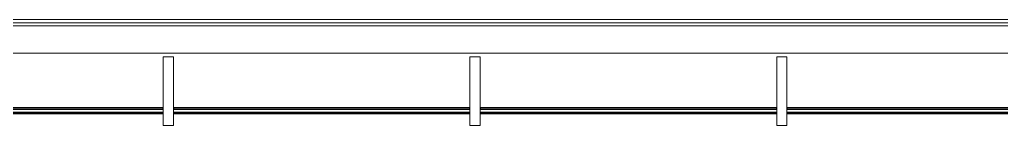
# Model space of a CAD drawing. Header units: millimetres. Extents: x 155920 to 295199, y -4084 to 97293.
# Drawn here: x 162324 to 167124, y 12017 to 12533 of the extents above; entities that cross this region are included whole.
import ezdxf

# ---------------------------------------------------------------- set-up
doc = ezdxf.new("R2010")
doc.units = ezdxf.units.MM
doc.header["$MEASUREMENT"] = 0
for name, color, linetype, lineweight in [('A-GENM', 8, 'CONTINUOUS', 9), ('A-GLAZ-CURT', 7, 'CONTINUOUS', 9), ('A-GLAZ-CWMG', 7, 'CONTINUOUS', 9)]:
    doc.layers.add(name, color=color, linetype=linetype, lineweight=lineweight)

msp = doc.modelspace()

# ---------------------------------------------------------------- hatches: boundary and pattern name
at = {"layer": 'A-GLAZ-CURT'}
h = msp.add_hatch(color=256, dxfattribs=at)
h.paths.add_polyline_path([(163025.8, 12074.8), (163025.8, 12080.8), (161575.8, 12080.8), (161575.8, 12074.8), (162034.9, 12074.8)], flags=0)
h.paths.add_polyline_path([(163025.8, 12096.8), (163025.8, 12102.8), (161575.8, 12102.8), (161575.8, 12096.8), (162034.9, 12096.8)], flags=0)
h = msp.add_hatch(color=256, dxfattribs=at)
h.paths.add_polyline_path([(164525.8, 12074.8), (164525.8, 12080.8), (163075.8, 12080.8), (163075.8, 12074.8), (163534.9, 12074.8)], flags=0)
h.paths.add_polyline_path([(164525.8, 12096.8), (164525.8, 12102.8), (163075.8, 12102.8), (163075.8, 12096.8), (163534.9, 12096.8)], flags=0)
h = msp.add_hatch(color=256, dxfattribs=at)
h.paths.add_polyline_path([(166025.8, 12074.8), (166025.8, 12080.8), (164575.8, 12080.8), (164575.8, 12074.8), (165034.9, 12074.8)], flags=0)
h.paths.add_polyline_path([(166025.8, 12096.8), (166025.8, 12102.8), (164575.8, 12102.8), (164575.8, 12096.8), (165034.9, 12096.8)], flags=0)
h = msp.add_hatch(color=256, dxfattribs=at)
h.paths.add_polyline_path([(167525.8, 12074.8), (167525.8, 12080.8), (166075.8, 12080.8), (166075.8, 12074.8), (166534.9, 12074.8)], flags=0)
h.paths.add_polyline_path([(167525.8, 12096.8), (167525.8, 12102.8), (166075.8, 12102.8), (166075.8, 12096.8), (166534.9, 12096.8)], flags=0)

# ---------------------------------------------------------------- linework, layer by layer
at = {"layer": 'A-GENM'}
for p, q in [((230792.8, 12533.5), (156860.8, 12533.5)), ((230792.8, 12518.5), (156860.8, 12518.5)), ((230792.8, 12518.5), (156860.8, 12518.5)), ((230792.8, 12503.5), (156860.8, 12503.5)), ((230343.7, 12370.2), (157283.1, 12370.2))]:
    msp.add_line(p, q, dxfattribs=at)
at = {"layer": 'A-GLAZ-CURT', "lineweight": 30}
for p, q in [((163025.8, 12102.8), (161575.8, 12102.8)), ((163025.8, 12096.8), (163025.8, 12102.8)), ((164525.8, 12102.8), (163075.8, 12102.8)), ((163075.8, 12102.8), (163075.8, 12096.8)), ((164525.8, 12096.8), (164525.8, 12102.8)), ((166025.8, 12102.8), (164575.8, 12102.8)), ((164575.8, 12102.8), (164575.8, 12096.8)), ((166025.8, 12096.8), (166025.8, 12102.8)), ((167525.8, 12102.8), (166075.8, 12102.8)), ((166075.8, 12102.8), (166075.8, 12096.8)), ((161575.8, 12096.8), (163025.8, 12096.8)), ((163025.8, 12080.8), (161575.8, 12080.8)), ((161575.8, 12074.8), (163025.8, 12074.8)), ((163025.8, 12074.8), (163025.8, 12080.8)), ((163075.8, 12096.8), (164525.8, 12096.8)), ((164525.8, 12080.8), (163075.8, 12080.8)), ((163075.8, 12080.8), (163075.8, 12074.8)), ((163075.8, 12074.8), (164525.8, 12074.8)), ((164525.8, 12074.8), (164525.8, 12080.8)), ((164575.8, 12096.8), (166025.8, 12096.8)), ((166025.8, 12080.8), (164575.8, 12080.8)), ((164575.8, 12080.8), (164575.8, 12074.8)), ((164575.8, 12074.8), (166025.8, 12074.8)), ((166025.8, 12074.8), (166025.8, 12080.8)), ((166075.8, 12096.8), (167525.8, 12096.8)), ((167525.8, 12080.8), (166075.8, 12080.8)), ((166075.8, 12080.8), (166075.8, 12074.8)), ((166075.8, 12074.8), (167525.8, 12074.8))]:
    msp.add_line(p, q, dxfattribs=at)
at = {"layer": 'A-GLAZ-CWMG', "lineweight": 20, "extrusion": (0, 0, -1)}
for p, q in [((163075.8, 12352.3), (163025.8, 12352.3)), ((163025.8, 12352.3), (163025.8, 12017.3)), ((163075.8, 12017.3), (163075.8, 12352.3)), ((164575.8, 12352.3), (164525.8, 12352.3)), ((164525.8, 12352.3), (164525.8, 12017.3)), ((164575.8, 12017.3), (164575.8, 12352.3)), ((166075.8, 12352.3), (166025.8, 12352.3)), ((166025.8, 12352.3), (166025.8, 12017.3)), ((166075.8, 12017.3), (166075.8, 12352.3)), ((163025.8, 12017.3), (163075.8, 12017.3)), ((164525.8, 12017.3), (164575.8, 12017.3)), ((166025.8, 12017.3), (166075.8, 12017.3))]:
    msp.add_line(p, q, dxfattribs=at)

doc.saveas('drawing.dxf')
